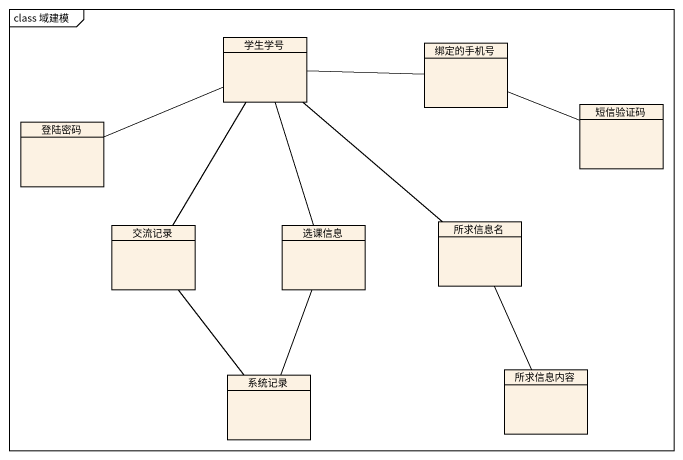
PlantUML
@startuml
mainframe class 域建模
hide circle
hide empty members
class 学生学号
class 绑定的手机号
class 登陆密码
class 短信验证码
class 交流记录
class 选课信息
class 所求信息名
class 系统记录
class 所求信息内容
学生学号 -right- 绑定的手机号
绑定的手机号 -right- 短信验证码
登陆密码 -right- 学生学号
交流记录 -up- 学生学号
交流记录 -- 系统记录
选课信息 -up- 学生学号
所求信息名 -up- 学生学号
系统记录 -up- 选课信息
所求信息内容 -up- 所求信息名
@enduml
